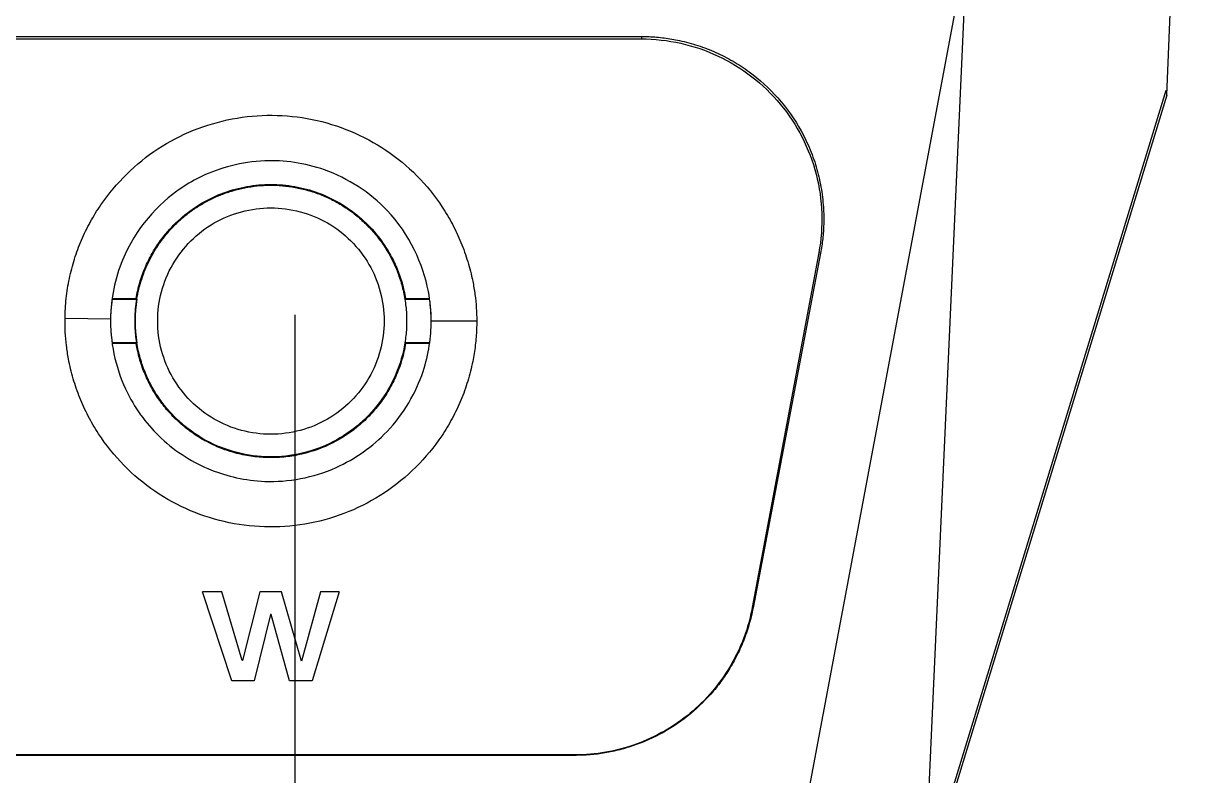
# Model space of a CAD drawing. Header units: inches. Extents: x 15 to 148, y 10 to 111.
# Drawn here: x 142.107 to 142.819, y 101.111 to 101.569 of the extents above; entities that cross this region are included whole.
import ezdxf

# ---------------------------------------------------------------- set-up
doc = ezdxf.new("R2010")
doc.units = ezdxf.units.IN
doc.header["$MEASUREMENT"] = 0
doc.layers.add('BLK_12AWG', color=7, linetype='Continuous')

# ---------------------------------------------------------------- blocks, each defined once
blk = doc.blocks.new('Varia')
at = {"color": 7, "linetype": 'Continuous'}
for p, q in [((165.7307, 100.0916), (165.7623, 100.8596)), ((165.2823, 99.178), (165.4873, 100.2703)), ((165.4359, 99.1268), (165.4873, 100.2703)), ((161.9117, 100.1632), (165.0906, 100.1632)), ((161.9117, 100.1603), (165.0906, 100.1603)), ((165.0906, 100.1632), (165.0906, 100.1603)), ((165.7296, 100.0974), (165.4334, 99.1281)), ((165.7307, 100.0916), (165.4359, 99.1268)), ((165.3068, 99.8997), (165.2257, 99.4674)), ((165.309, 99.8993), (165.2267, 99.4672)), ((165.309, 99.8993), (165.3068, 99.8997)), ((164.4461, 99.8431), (164.4467, 99.8441)), ((164.4461, 99.8431), (164.4758, 99.8431)), ((164.4467, 99.8441), (164.475, 99.8441)), ((164.475, 99.8441), (164.4758, 99.8431)), ((164.8033, 99.8441), (164.8025, 99.8431)), ((164.8025, 99.8431), (164.8322, 99.8431)), ((164.8033, 99.8441), (164.8316, 99.8441)), ((164.4438, 99.819), (164.3883, 99.8197)), ((164.4438, 99.8165), (164.4442, 99.8165)), ((164.834, 99.8165), (164.8345, 99.8165)), ((164.89, 99.8165), (164.8345, 99.8165)), ((164.4758, 99.79), (164.4461, 99.79)), ((164.475, 99.7891), (164.4467, 99.7891)), ((164.4758, 99.79), (164.475, 99.7891)), ((164.8033, 99.7891), (164.8025, 99.79)), ((164.8322, 99.79), (164.8025, 99.79)), ((164.8316, 99.7891), (164.8033, 99.7891)), ((164.8322, 99.79), (164.8316, 99.7891)), ((164.5915, 99.3782), (164.556, 99.4866)), ((164.5794, 99.4866), (164.556, 99.4866)), ((164.6041, 99.4031), (164.5794, 99.4866)), ((164.6257, 99.4866), (164.6047, 99.4031)), ((164.6521, 99.4866), (164.6257, 99.4866)), ((164.6766, 99.402), (164.6521, 99.4866)), ((164.6997, 99.4866), (164.6766, 99.402)), ((164.7222, 99.4866), (164.6893, 99.3782)), ((164.7222, 99.4866), (164.6997, 99.4866)), ((165.2257, 99.4674), (165.2267, 99.4672)), ((164.6387, 99.4589), (164.6186, 99.3782)), ((164.6394, 99.4589), (164.6387, 99.4589)), ((164.662, 99.3782), (164.6394, 99.4589)), ((164.6047, 99.4031), (164.6041, 99.4031)), ((164.6186, 99.3782), (164.5915, 99.3782)), ((164.6893, 99.3782), (164.662, 99.3782)), ((165.0094, 99.288), (161.9928, 99.288)), ((165.0094, 99.2874), (161.9928, 99.2874)), ((165.0094, 99.2874), (165.0094, 99.288))]:
    blk.add_line(p, q, dxfattribs=at)
for points, knots in [([(165.0906, 100.1632), (165.0937, 100.1632), (165.0999, 100.1631), (165.1092, 100.1625), (165.1185, 100.1615), (165.1278, 100.1602), (165.1416, 100.1575), (165.1597, 100.1526), (165.1816, 100.1442), (165.2026, 100.1334), (165.2289, 100.1162), (165.2588, 100.0889), (165.2823, 100.0555), (165.2967, 100.0254), (165.305, 100.0015), (165.3104, 99.977), (165.3128, 99.9545), (165.313, 99.9345), (165.3119, 99.9168), (165.31, 99.9051), (165.309, 99.8993)], [0, 0, 0, 0, 0.0233553, 0.0466486, 0.0699249, 0.0932291, 0.116606, 0.1752668, 0.2341538, 0.2932306, 0.3526342, 0.4731511, 0.5997175, 0.6655425, 0.7316832, 0.7965405, 0.8615762, 0.9077335, 0.9537852, 1, 1, 1, 1]), ([(165.0906, 100.1603), (165.1228, 100.1603), (165.155, 100.1531), (165.2132, 100.1257), (165.2393, 100.1056), (165.2804, 100.056), (165.2955, 100.0267), (165.3116, 99.9643), (165.3127, 99.9314), (165.3068, 99.8997)], [0, 0, 0, 0, 0.25, 0.25, 0.5, 0.5, 0.75, 0.75, 1, 1, 1, 1]), ([(164.3883, 99.8197), (164.3884, 99.8238), (164.3886, 99.8319), (164.3897, 99.8441), (164.3913, 99.8563), (164.3943, 99.8724), (164.3995, 99.8922), (164.408, 99.9152), (164.4187, 99.9373), (164.4359, 99.9651), (164.4624, 99.9966), (164.5005, 100.0278), (164.5444, 100.0504), (164.5916, 100.0643), (164.6407, 100.0689), (164.6897, 100.0638), (164.7368, 100.0493), (164.7802, 100.0259), (164.8183, 99.9947), (164.8441, 99.9627), (164.8607, 99.9346), (164.8711, 99.9123), (164.8794, 99.8891), (164.8848, 99.8679), (164.888, 99.8491), (164.8897, 99.8328), (164.8899, 99.8219), (164.89, 99.8165)], [0, 0, 0, 0, 0.015653, 0.031275, 0.046902, 0.062571, 0.093909, 0.125114, 0.156236, 0.187647, 0.250132, 0.312597, 0.375055, 0.437536, 0.499992, 0.562465, 0.624924, 0.687402, 0.749865, 0.812309, 0.843476, 0.874867, 0.906214, 0.937448, 0.958444, 0.979263, 1, 1, 1, 1]), ([(164.8345, 99.8165), (164.8345, 99.8284), (164.8307, 99.8721), (164.7962, 99.9497), (164.7106, 100.0051), (164.6251, 100.0167), (164.5663, 100.0001), (164.5098, 99.9682), (164.4584, 99.9123), (164.4441, 99.8438), (164.4438, 99.819)], [0, 0, 0, 0, 0.0340909, 0.125, 0.1931818, 0.25, 0.3181818, 0.3465909, 0.4431818, 0.498207, 0.498207, 0.498207, 0.498207]), ([(164.5564, 99.6732), (164.5536, 99.6749), (164.5481, 99.6782), (164.5403, 99.6838), (164.5327, 99.6897), (164.5255, 99.6961), (164.5187, 99.7029), (164.5123, 99.7101), (164.5063, 99.7177), (164.5008, 99.7256), (164.4957, 99.7338), (164.4912, 99.7422), (164.4871, 99.751), (164.4836, 99.7599), (164.4805, 99.7691), (164.478, 99.7784), (164.4761, 99.7878), (164.4747, 99.7973), (164.4738, 99.8069), (164.4735, 99.8173), (164.4739, 99.8285), (164.4753, 99.8405), (164.4775, 99.8526), (164.4806, 99.8646), (164.4848, 99.8766), (164.4899, 99.8883), (164.496, 99.8999), (164.5031, 99.911), (164.5112, 99.9217), (164.5202, 99.9319), (164.5302, 99.9414), (164.5412, 99.9501), (164.5529, 99.958), (164.5655, 99.965), (164.5789, 99.9709), (164.5928, 99.9756), (164.6074, 99.9792), (164.6224, 99.9814), (164.6377, 99.9823), (164.6532, 99.9817), (164.6688, 99.9796), (164.6843, 99.976), (164.6996, 99.9709), (164.7145, 99.9642), (164.7288, 99.956), (164.7424, 99.9462), (164.755, 99.9351), (164.7666, 99.9225), (164.777, 99.9087), (164.7859, 99.8937), (164.7932, 99.8776), (164.799, 99.8607), (164.8013, 99.849), (164.8025, 99.8431)], [0, 0, 0, 0, 0.014448, 0.028896, 0.043343, 0.057791, 0.072238, 0.086685, 0.101132, 0.115579, 0.130026, 0.144473, 0.158919, 0.173366, 0.187812, 0.202258, 0.216704, 0.23115, 0.245595, 0.260041, 0.277857, 0.295961, 0.314353, 0.333033, 0.352001, 0.371257, 0.390801, 0.410633, 0.430753, 0.451161, 0.471857, 0.49284, 0.514112, 0.535671, 0.557519, 0.579654, 0.602078, 0.624789, 0.647788, 0.671075, 0.694649, 0.718512, 0.742663, 0.767101, 0.791827, 0.816842, 0.842144, 0.867733, 0.893611, 0.919777, 0.94623, 0.972971, 1, 1, 1, 1]), ([(164.475, 99.8441), (164.4756, 99.8473), (164.4768, 99.8537), (164.4792, 99.8631), (164.4822, 99.8723), (164.4857, 99.8814), (164.4898, 99.8903), (164.4974, 99.9046), (164.5104, 99.9234), (164.5311, 99.9442), (164.555, 99.9612), (164.5816, 99.9736), (164.6099, 99.9813), (164.6391, 99.9838), (164.6684, 99.9813), (164.6967, 99.9736), (164.7233, 99.9612), (164.7472, 99.9442), (164.7679, 99.9234), (164.7827, 99.9019), (164.7928, 99.8815), (164.7994, 99.8632), (164.802, 99.8504), (164.8033, 99.8441)], [0, 0, 0, 0, 0.020981, 0.041815, 0.062573, 0.083327, 0.10415, 0.125113, 0.187565, 0.250084, 0.312537, 0.375055, 0.437508, 0.500026, 0.562479, 0.624997, 0.68745, 0.749969, 0.812421, 0.87494, 0.916679, 0.958173, 1, 1, 1, 1]), ([(164.5701, 99.6971), (164.5493, 99.7091), (164.5317, 99.7267), (164.5076, 99.7684), (164.5012, 99.7925), (164.5012, 99.8406), (164.5076, 99.8647), (164.5317, 99.9064), (164.5493, 99.924), (164.591, 99.9481), (164.6151, 99.9545), (164.6632, 99.9545), (164.6873, 99.9481), (164.729, 99.924), (164.7466, 99.9064), (164.7707, 99.8647), (164.7771, 99.8406), (164.7771, 99.8166)], [0, 0, 0, 0, 0.125, 0.125, 0.25, 0.25, 0.375, 0.375, 0.5, 0.5, 0.625, 0.625, 0.75, 0.75, 0.875, 0.875, 1, 1, 1, 1]), ([(164.8025, 99.8431), (164.8029, 99.8402), (164.8037, 99.8343), (164.8045, 99.8254), (164.8046, 99.8195), (164.8046, 99.8166)], [0, 0, 0, 0, 0.33349, 0.66651, 1, 1, 1, 1]), ([(164.89, 99.8165), (164.89, 99.8132), (164.8899, 99.8066), (164.8893, 99.7968), (164.8883, 99.787), (164.8869, 99.7771), (164.8843, 99.7625), (164.8794, 99.7433), (164.8711, 99.72), (164.8604, 99.6977), (164.8434, 99.6695), (164.817, 99.6375), (164.7785, 99.6061), (164.7346, 99.5828), (164.687, 99.5687), (164.6375, 99.564), (164.5881, 99.5693), (164.5406, 99.584), (164.497, 99.6078), (164.4589, 99.6397), (164.433, 99.672), (164.4163, 99.7004), (164.406, 99.7229), (164.3979, 99.7463), (164.3928, 99.7677), (164.3899, 99.7868), (164.3884, 99.8032), (164.3883, 99.8142), (164.3883, 99.8197)], [0, 0, 0, 0, 0.01251, 0.025002, 0.037496, 0.050011, 0.062568, 0.093881, 0.125112, 0.15634, 0.187663, 0.250126, 0.312604, 0.375069, 0.437539, 0.500011, 0.562468, 0.624948, 0.687407, 0.749885, 0.812356, 0.84369, 0.874892, 0.906046, 0.937444, 0.958384, 0.979206, 1, 1, 1, 1]), ([(164.4438, 99.8165), (164.4438, 99.7858), (164.4576, 99.7298), (164.4985, 99.6776), (164.5344, 99.6503), (164.5724, 99.6307), (164.6347, 99.6157), (164.716, 99.6301), (164.7892, 99.6822), (164.8222, 99.7403), (164.833, 99.787), (164.8345, 99.8067), (164.8345, 99.8165)], [0.5, 0.5, 0.5, 0.5, 0.5681818, 0.625, 0.6590909, 0.6931818, 0.75, 0.8181818, 0.875, 0.9431818, 0.9715909, 1, 1, 1, 1]), ([(164.7771, 99.8166), (164.7771, 99.7925), (164.7707, 99.7684), (164.7466, 99.7267), (164.729, 99.7091), (164.6873, 99.685), (164.6632, 99.6786), (164.6151, 99.6786), (164.591, 99.685), (164.5701, 99.6971)], [0, 0, 0, 0, 0.25, 0.25, 0.5, 0.5, 0.75, 0.75, 1, 1, 1, 1]), ([(164.8046, 99.8166), (164.8046, 99.8136), (164.8045, 99.8077), (164.8037, 99.7988), (164.8029, 99.7929), (164.8025, 99.79)], [0, 0, 0, 0, 0.3334903, 0.6665097, 1, 1, 1, 1]), ([(164.5559, 99.6724), (164.5533, 99.674), (164.548, 99.6771), (164.5405, 99.6824), (164.5333, 99.688), (164.5241, 99.696), (164.5134, 99.707), (164.5021, 99.7215), (164.4925, 99.7371), (164.4847, 99.7537), (164.4786, 99.7711), (164.4762, 99.783), (164.475, 99.7891)], [0, 0, 0, 0, 0.062651, 0.125087, 0.187496, 0.25007, 0.374954, 0.500047, 0.624931, 0.750024, 0.874856, 1, 1, 1, 1]), ([(164.8033, 99.7891), (164.8027, 99.7858), (164.8015, 99.7792), (164.7989, 99.7695), (164.7958, 99.76), (164.7908, 99.7475), (164.7833, 99.7326), (164.7722, 99.7158), (164.7591, 99.7006), (164.7393, 99.6825), (164.7108, 99.6645), (164.6788, 99.6539), (164.6523, 99.6502), (164.6322, 99.6499), (164.6122, 99.6519), (164.5948, 99.6558), (164.58, 99.6608), (164.5677, 99.666), (164.5598, 99.6703), (164.5559, 99.6724)], [0, 0, 0, 0, 0.03135, 0.062574, 0.093786, 0.125101, 0.187576, 0.250146, 0.312621, 0.375191, 0.500007, 0.624823, 0.687298, 0.749868, 0.812343, 0.874913, 0.916591, 0.958196, 1, 1, 1, 1]), ([(164.8025, 99.79), (164.7982, 99.7637), (164.7874, 99.7385), (164.7554, 99.6958), (164.7342, 99.6785), (164.686, 99.6556), (164.6591, 99.6501), (164.6058, 99.6523), (164.5795, 99.6599), (164.5564, 99.6732)], [0, 0, 0, 0, 0.25, 0.25, 0.5, 0.5, 0.75, 0.75, 1, 1, 1, 1]), ([(165.2257, 99.4674), (165.221, 99.4424), (165.2119, 99.4183), (165.1862, 99.3745), (165.1695, 99.3549), (165.1304, 99.3225), (165.108, 99.3097), (165.0602, 99.2924), (165.0348, 99.288), (165.0094, 99.288)], [0, 0, 0, 0, 0.25, 0.25, 0.5, 0.5, 0.75, 0.75, 1, 1, 1, 1]), ([(165.2267, 99.4672), (165.226, 99.4637), (165.2246, 99.4568), (165.2218, 99.4466), (165.2186, 99.4365), (165.215, 99.4266), (165.2108, 99.4169), (165.2062, 99.4074), (165.1997, 99.3954), (165.1907, 99.3813), (165.1747, 99.3606), (165.1513, 99.3374), (165.1241, 99.3186), (165.1006, 99.3067), (165.0826, 99.2996), (165.0645, 99.2941), (165.0464, 99.2902), (165.028, 99.2878), (165.0156, 99.2875), (165.0094, 99.2874)], [0, 0, 0, 0, 0.035654, 0.071067, 0.106315, 0.141472, 0.176615, 0.21182, 0.247165, 0.312366, 0.377406, 0.506516, 0.63462, 0.698331, 0.761973, 0.821771, 0.88107, 0.940326, 1, 1, 1, 1])]:
    blk.add_open_spline(points, degree=3, knots=knots, dxfattribs=at)
for points in [[(164.4442, 99.8165), (164.4442, 99.8254), (164.4449, 99.8343), (164.4461, 99.8431)], [(164.4758, 99.8431), (164.4729, 99.8256), (164.4729, 99.8076), (164.4758, 99.79)], [(164.8322, 99.8431), (164.8335, 99.8341), (164.834, 99.8253), (164.834, 99.8165)], [(164.4438, 99.819), (164.4438, 99.8182), (164.4438, 99.8174), (164.4438, 99.8165)], [(164.4461, 99.79), (164.4449, 99.7988), (164.4442, 99.8076), (164.4442, 99.8165)]]:
    blk.add_open_spline(points, degree=3, dxfattribs=at)

msp = doc.modelspace()

# ---------------------------------------------------------------- linework, layer by layer
at = {"layer": 'BLK_12AWG'}
msp.add_line((142.27259, 100.67694), (142.27259, 101.39163), dxfattribs=at)

# ---------------------------------------------------------------- block references
at = {"layer": 'BLK_12AWG', "xscale": 0.5, "yscale": 0.5, "zscale": 0.5}
msp.add_blockref('Varia', (59.93813, 51.47947), dxfattribs=at)

doc.saveas('drawing.dxf')
